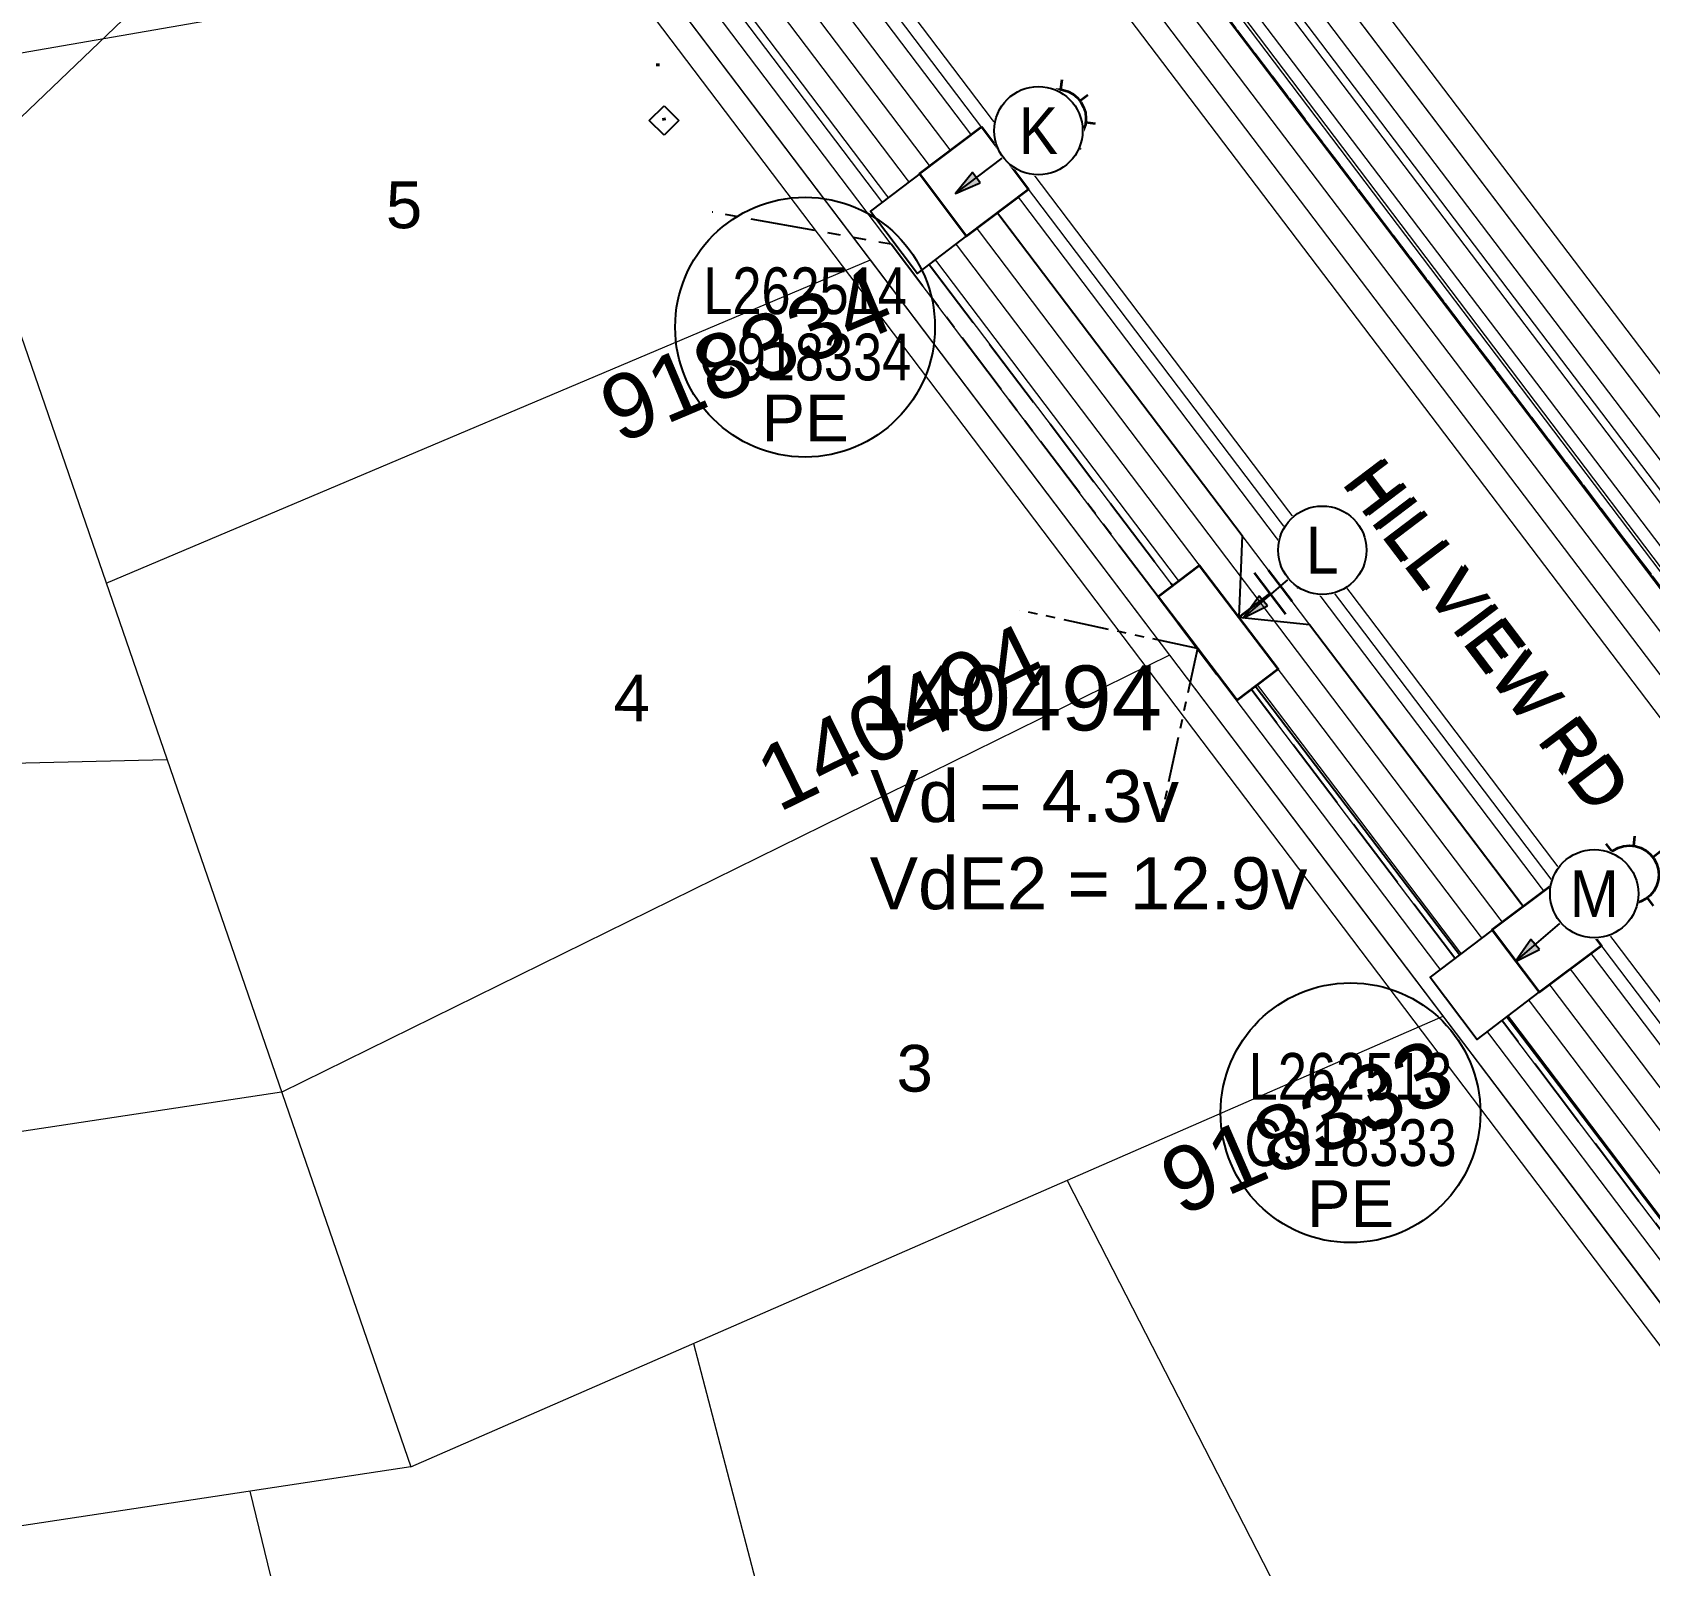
# Model space of a CAD drawing. Header units: metres. Extents: x 0 to 309348, y 0 to 6272736.
# Drawn here: x 308559.6 to 308621.8, y 6272081.4 to 6272140.5 of the extents above; entities that cross this region are included whole.
import ezdxf
from ezdxf.enums import TextEntityAlignment as Align

# ---------------------------------------------------------------- set-up
doc = ezdxf.new("R2010")
doc.units = ezdxf.units.M
for name, pattern in [('Cable Exist OH', [1, 1, 0]), ('Cable Remove', [2, 0, -2]), ('DASHED', [0.75, 0.5, -0.25]), ('DOT', [6.35, 0, -6.35]), ('IE Trench LV', [5.5, 4, -1.5]), ('PHANTOMX2', [5, 2.5, -0.5, 0.5, -0.5, 0.5, -0.5])]:
    doc.linetypes.add(name, pattern=pattern)
doc.layers.get('0').update_dxf_attribs({"color": 6})
for name, color, linetype, lineweight in [('_User Miscellaneous1', 30, 'Continuous', 13), ('_User Miscellaneous2', 31, 'Continuous', 13), ('_User_LV_Exist', 5, 'Continuous', 35), ('_User_SL_Exist', 4, 'Continuous', 35), ('Cadastre Developer_SP_NEW', 92, 'Continuous', 15), ('Cadastre Easements_SP_NEW', 52, 'DASHED', 15), ('Cadastre Land Parcels_SP_EXT', 118, 'Continuous', 15), ('Cadastre Roads_SP_NEW', 214, 'Continuous', 15), ('Mains_LV_EXT', 163, 'Continuous', 25), ('Mains_SL_EXT', 131, 'Continuous', 25)]:
    doc.layers.add(name, color=color, linetype=linetype, lineweight=lineweight)
doc.layers.add('_User Miscellaneous10', color=252, linetype='Continuous', lineweight=13, plot=False, transparency=0.85)
for name, color, linetype in [('Mains_LV_New_T84', 2, 'Cable x'), ('Mains_LV_New_T94', 2, 'Cable o'), ('Notes_SL_MISC', 4, 'Continuous'), ('Notes_SP_NEW', 51, 'Continuous'), ('Services_SP_EXT', 42, 'PHANTOMX2'), ('Services_SP_NEW_UG', 2, 'PHANTOMX2'), ('SupportsUG_SP_LV_NEW', 2, 'Continuous'), ('SupportsUG_SP_LV_SL_NEW', 2, 'Continuous'), ('Trench_SP_NEW', 2, 'Continuous')]:
    doc.layers.add(name, color=color, linetype=linetype)
doc.styles.add('iecARIAL', font='arial.ttf', dxfattribs={"height": 2})
doc.styles.add('RoadName', font='arial.ttf', dxfattribs={"height": 2.5})
doc.styles.add('SL_LABEL', font='arial.ttf', dxfattribs={"height": 2})
doc.styles.get("Standard").update_dxf_attribs({"font": 'arial.ttf'})
doc.linetypes.add('Cable o', pattern='A,5.25,-0.1,["o",Standard,S=2,R=0,X=0.2,Y=-0.7],-2', length=7.35)
doc.linetypes.add('Cable x', pattern='A,5,-0.25,["x",Standard,S=2,R=0,X=0,Y=-0.8],-1.5', length=6.75)

# ---------------------------------------------------------------- blocks, each defined once
blk = doc.blocks.new('CCP_EXT')
at = {"flags": 9}
for tag, p in [('OWNED_BY', (0, -1)), ('USAGE', (0, -1.2)), ('STATE', (0, -1.8)), ('LEGEND', (0, -1.4)), ('LIFE_SUPPORT', (0, -1.6)), ('NOTES', (0, -2))]:
    blk.add_attdef(tag, text='', height=0.2, dxfattribs=at).set_placement(p, align=Align.MIDDLE_LEFT)
blk.add_wipeout([(0, 0.566), (0.566, 0), (0, -0.566), (-0.566, 0)])
blk.add_lwpolyline([(-0.566, 0), (0, 0.566), (0.566, 0), (0, -0.566), (-0.566, 0)])
at = {"flags": 1}
blk.add_attdef('Z', (0, 0), '', height=0.2, dxfattribs=at)
at = {"flags": 9}
for tag, p in [('CCP_TYPE', (0, 0)), ('OPERATING_VOLTAGE', (0, -0.6)), ('CONSTRUCTED_VOLTAGE', (0, -0.2)), ('NO_PHASES', (0, -0.4)), ('ORIENTATION', (0, -0.8))]:
    blk.add_attdef(tag, text='', height=0.2, dxfattribs=at).set_placement(p, align=Align.MIDDLE_LEFT)
blk = doc.blocks.new('*U362')
at = {"layer": '_User_LV_Exist'}
for p, q in [((2.5, 1), (2.5, -1)), ((3, 0.75), (3, -0.75)), ((3.5, 0.5), (3.5, -0.5)), ((4, 0.25), (4, -0.25))]:
    blk.add_line(p, q, dxfattribs=at)
at = {"width": 0.9}
blk.add_attdef('ASSET_NUM', text='', height=2, dxfattribs=at).set_placement((4, 2), align=Align.MIDDLE_LEFT)
for tag, p, flags in [('SUBURB', (-2, 0), 1), ('STREETNAME', (-1.8, 0), 9), ('PARENT', (-1.6, 0), 9), ('NOTES', (-1.4, 0), 9), ('LOCATION', (-1.2, 0), 9), ('LEGEND', (-1, 0), 9), ('USAGE', (-0.8, 0), 9), ('SUPPORT_TYPE', (-0.6, 0), 9), ('STATE', (-0.4, 0), 9), ('OWNED_BY', (-0.2, 0), 9)]:
    blk.add_attdef(tag, p, '', height=0.2, rotation=270, dxfattribs=dict(flags=flags))
blk.add_wipeout([(1, 2.5), (1, -2.5), (-1, -2.5), (-1, 2.5)])
blk.add_lwpolyline([(-1, 2.5), (-1, -1.25), (-1, 1.25), (-1, -2.5), (1, -2.5), (1, 2.5)], close=True)
at = {"layer": '_User_LV_Exist'}
blk.add_line((1, 0), (2.5, 0), dxfattribs=at)
blk = doc.blocks.new('*U380')
at = {"width": 0.9, "flags": 8}
blk.add_attdef('ASSET_NUM', text='', height=2, dxfattribs=at).set_placement((4, 2), align=Align.MIDDLE_LEFT)
at = {"flags": 1}
blk.add_attdef('Z', (-2.351, -1.813), '', height=0.2, rotation=270, dxfattribs=at)
at = {"flags": 9}
for tag, p in [('NOTES', (-2, -1.813)), ('SUBURB', (-1.8, -1.813)), ('STREETNAME', (-1.6, -1.813)), ('LOCATION', (-1.4, -1.813)), ('LEGEND', (-1.2, -1.813)), ('USAGE', (-1, -1.813)), ('STATE', (-0.8, -1.813)), ('OWNED_BY', (-0.6, -1.813)), ('COLUMN_TYPE', (-0.4, -1.813)), ('STREET_CODE', (-0.2, -1.813)), ('STRUCTURE_PLANT_NUMBER', (0.031, -1.813))]:
    blk.add_attdef(tag, text='', height=0.2, rotation=270, dxfattribs=at).set_placement(p, align=Align.MIDDLE_LEFT)
at = {"ltscale": 10}
blk.add_wipeout([(-1.5, -1.5), (-1.5, 1.5), (1.5, 1.5), (1.5, -1.5)], dxfattribs=at)
blk.add_lwpolyline([(-1.5, 1.5), (-1.5, -1.5), (1.5, -1.5), (1.5, 1.5)], close=True)
blk = doc.blocks.new('*U279')
at = {"width": 0.9, "flags": 8}
blk.add_attdef('ASSET_NUM', text='', height=2, dxfattribs=at).set_placement((4, 2), align=Align.MIDDLE_LEFT)
at = {"flags": 1}
blk.add_attdef('Z', (-2.351, -1.813), '', height=0.2, rotation=270, dxfattribs=at)
at = {"flags": 9}
for tag, p in [('NOTES', (-2, -1.813)), ('SUBURB', (-1.8, -1.813)), ('STREETNAME', (-1.6, -1.813)), ('LOCATION', (-1.4, -1.813)), ('LEGEND', (-1.2, -1.813)), ('USAGE', (-1, -1.813)), ('STATE', (-0.8, -1.813)), ('OWNED_BY', (-0.6, -1.813)), ('COLUMN_TYPE', (-0.4, -1.813)), ('STREET_CODE', (-0.2, -1.813)), ('STRUCTURE_PLANT_NUMBER', (0.031, -1.813))]:
    blk.add_attdef(tag, text='', height=0.2, rotation=270, dxfattribs=at).set_placement(p, align=Align.MIDDLE_LEFT)
at = {"ltscale": 10}
blk.add_wipeout([(-1.5, -1.5), (-1.5, 1.5), (1.5, 1.5), (1.5, -1.5)], dxfattribs=at)
blk.add_lwpolyline([(-1.5, 1.5), (-1.5, -1.5), (1.5, -1.5), (1.5, 1.5)], close=True)
blk = doc.blocks.new('SL_LANTERN_NEW')
at = {"flags": 9}
for tag, p in [('LANTNUMBER', (-1.4, 2.6)), ('LOUTREACH', (-1.4, 2.2)), ('LOUTREACHVOCAB', (-1.4, 2)), ('LRATECODE', (-1.4, 1.8)), ('LREMOVE', (-1.4, 1.6)), ('LREPLACE', (-1.4, 1.4)), ('LTYPEVOCAB', (-1.4, 1)), ('LEGEND', (-1.4, 0.8)), ('LTYPE', (-1.4, 1.2)), ('SUBURB', (-1.4, 0.6)), ('STREETNAME', (-1.4, 0.4)), ('LOCATION', (-1.4, 0.2)), ('LNEW', (-6.4, 0)), ('LMASTVOCAB', (-6.2, 0)), ('LMAST', (-6, 0)), ('LLAMPVOCAB', (-5.8, 0)), ('LLAMP', (-5.6, 0)), ('LEXIST', (-5.4, 0)), ('LCHARGE3PERCENT', (-5.2, 0)), ('LCHARGE3', (-5, 0)), ('LCHARGE2PERCENT', (-4.8, 0)), ('LCHARGE2', (-4.6, 0)), ('LCHARGE1PERCENT', (-4.4, 0)), ('LCHARGE1', (-4.2, 0)), ('LCATEGORY', (-4, 0)), ('LBRACKETVOCAB', (-3.8, 0)), ('LBRACKET', (-3.6, 0)), ('LKINGHEIGHT', (-3.4, 0)), ('CREPLACE', (-3.2, 0)), ('CREMOVE', (-3, 0)), ('CNUMBER', (-2.8, 0)), ('CNEW', (-2.6, 0)), ('CEXIST', (-2.4, 0)), ('USAGE', (-2.2, 0)), ('STATE', (-2, 0)), ('OWNED_BY', (-1.8, 0)), ('ORIENTATION', (-1.6, 0)), ('OPERATING_VOLTAGE', (-1.4, 0)), ('NOTES', (-1.4, 0)), ('NO_PHASES', (-1.2, 0)), ('LANTERN_TYPE', (-1, 0)), ('LANTERN_PURPOSE', (-0.8, 0)), ('CONTROL_TYPE', (-0.6, 0)), ('CONSTRUCTED_VOLTAGE', (-0.4, 0)), ('MAINTAINED_BY', (-1.4, -0.663))]:
    blk.add_attdef(tag, text='', height=0.2, rotation=270, dxfattribs=at).set_placement(p, align=Align.MIDDLE_LEFT)
at = {"style": 'SL_LABEL', "flags": 8}
blk.add_attdef('ASSET_NUM', text='', height=1, dxfattribs=at).set_placement((7, 1), align=Align.MIDDLE_LEFT)
for tag, p, height, flags in [('OPERATED_BY', (-1.4, -0.407), 0.2, 9), ('Z', (0, 0), 0.001, 1)]:
    blk.add_attdef(tag, p, '', height=height, rotation=270, dxfattribs=dict(flags=flags))
at = {"style": 'SL_LABEL', "flags": 9}
blk.add_attdef('STREET_CODE', text='', height=0.001, rotation=270, dxfattribs=at).set_placement((0.001, 0), align=Align.MIDDLE_LEFT)
at = {"flags": 8}
blk.add_attdef('LNUMBER', text='', height=1, dxfattribs=at).set_placement((7, -1), align=Align.MIDDLE_LEFT)
blk.add_wipeout([(5.688, 0), (5.061, -1.061), (4, -1.688), (2.939, -1.061), (2.313, 0), (2.939, 1.061), (4, 1.687), (5.061, 1.061)])
for p, q in [((4, 1.5), (4, 1.125)), ((2.939, 1.061), (3.205, 0.795)), ((5.061, 1.061), (4.795, 0.795)), ((0, 0), (2.875, 0)), ((5.125, 0), (5.5, 0)), ((2.939, -1.061), (3.205, -0.795)), ((4, -1.125), (4, -1.5)), ((5.061, -1.061), (4.795, -0.795))]:
    blk.add_line(p, q)
blk.add_circle((4, 0), 1.125)
blk = doc.blocks.new('*U249')
at = {"ltscale": 0.1}
blk.add_circle((0, 0), 5, dxfattribs=at)
at = {"insert": (0, -2.6), "char_height": 1.8, "attachment_point": 2}
blk.add_mtext('PE', dxfattribs=at)
at = {"width": 0.8}
blk.add_attdef('SNUMBER', text='', height=1.8, dxfattribs=at).set_placement((0, 0.5), align=Align.CENTER)
at = {"flags": 1}
blk.add_attdef('Z', (0, 0), '', height=0.2, dxfattribs=at)
at = {"width": 0.8}
blk.add_attdef('CNUMBER', text='', height=1.8, dxfattribs=at).set_placement((0, -0.25), align=Align.TOP_CENTER)
blk = doc.blocks.new('*U515')
h = blk.add_hatch(color=256)
h.dxf.hatch_style = 1
h.paths.add_polyline_path([(-2.241, -2.01), (-2.543, -1.612), (-3.189, -2.415)])
at = {"flags": 128}
blk.add_lwpolyline([(-2.241, -2.01), (-2.543, -1.612), (-3.189, -2.415), (-2.241, -2.01)], dxfattribs=at)
blk.add_wipeout([(0, 1.75), (-0.021, 1.75), (-0.043, 1.749), (-0.064, 1.749), (-0.086, 1.748), (-0.107, 1.747), (-0.129, 1.745), (-0.15, 1.744), (-0.172, 1.742), (-0.193, 1.739), (-0.214, 1.737), (-0.236, 1.734), (-0.257, 1.731), (-0.278, 1.728), (-0.299, 1.724), (-0.32, 1.72), (-0.341, 1.716), (-0.362, 1.712), (-0.383, 1.707), (-0.404, 1.703), (-0.425, 1.698), (-0.446, 1.692), (-0.467, 1.687), (-0.487, 1.681), (-0.508, 1.675), (-0.529, 1.668), (-0.549, 1.662), (-0.569, 1.655), (-0.59, 1.648), (-0.61, 1.64), (-0.63, 1.633), (-0.65, 1.625), (-0.67, 1.617), (-0.689, 1.608), (-0.709, 1.6), (-0.729, 1.591), (-0.748, 1.582), (-0.768, 1.573), (-0.787, 1.563), (-0.806, 1.553), (-0.825, 1.543), (-0.844, 1.533), (-0.863, 1.523), (-0.881, 1.512), (-0.9, 1.501), (-0.918, 1.49), (-0.936, 1.478), (-0.954, 1.467), (-0.972, 1.455), (-0.99, 1.443), (-1.008, 1.431), (-1.025, 1.418), (-1.042, 1.406), (-1.06, 1.393), (-1.077, 1.38), (-1.094, 1.366), (-1.11, 1.353), (-1.127, 1.339), (-1.143, 1.325), (-1.159, 1.311), (-1.175, 1.297), (-1.191, 1.282), (-1.207, 1.267), (-1.222, 1.253), (-1.237, 1.237), (-1.253, 1.222), (-1.267, 1.207), (-1.282, 1.191), (-1.297, 1.175), (-1.311, 1.159), (-1.325, 1.143), (-1.339, 1.127), (-1.353, 1.11), (-1.366, 1.094), (-1.38, 1.077), (-1.393, 1.06), (-1.406, 1.042), (-1.418, 1.025), (-1.431, 1.008), (-1.443, 0.99), (-1.455, 0.972), (-1.467, 0.954), (-1.478, 0.936), (-1.49, 0.918), (-1.501, 0.9), (-1.512, 0.881), (-1.523, 0.863), (-1.533, 0.844), (-1.543, 0.825), (-1.553, 0.806), (-1.563, 0.787), (-1.573, 0.768), (-1.582, 0.748), (-1.591, 0.729), (-1.6, 0.709), (-1.608, 0.689), (-1.617, 0.67), (-1.625, 0.65), (-1.633, 0.63), (-1.64, 0.61), (-1.648, 0.59), (-1.655, 0.569), (-1.662, 0.549), (-1.668, 0.529), (-1.675, 0.508), (-1.681, 0.487), (-1.687, 0.467), (-1.692, 0.446), (-1.698, 0.425), (-1.703, 0.404), (-1.707, 0.383), (-1.712, 0.362), (-1.716, 0.341), (-1.72, 0.32), (-1.724, 0.299), (-1.728, 0.278), (-1.731, 0.257), (-1.734, 0.236), (-1.737, 0.214), (-1.739, 0.193), (-1.742, 0.172), (-1.744, 0.15), (-1.745, 0.129), (-1.747, 0.107), (-1.748, 0.086), (-1.749, 0.064), (-1.749, 0.043), (-1.75, 0.021), (-1.75, 0), (-1.75, -0.021), (-1.749, -0.043), (-1.749, -0.064), (-1.748, -0.086), (-1.747, -0.107), (-1.745, -0.129), (-1.744, -0.15), (-1.742, -0.172), (-1.739, -0.193), (-1.737, -0.214), (-1.734, -0.236), (-1.731, -0.257), (-1.728, -0.278), (-1.724, -0.299), (-1.72, -0.32), (-1.716, -0.341), (-1.712, -0.362), (-1.707, -0.383), (-1.703, -0.404), (-1.698, -0.425), (-1.692, -0.446), (-1.687, -0.467), (-1.681, -0.487), (-1.675, -0.508), (-1.668, -0.529), (-1.662, -0.549), (-1.655, -0.569), (-1.648, -0.59), (-1.64, -0.61), (-1.633, -0.63), (-1.625, -0.65), (-1.617, -0.67), (-1.608, -0.689), (-1.6, -0.709), (-1.591, -0.729), (-1.582, -0.748), (-1.573, -0.768), (-1.563, -0.787), (-1.553, -0.806), (-1.543, -0.825), (-1.533, -0.844), (-1.523, -0.863), (-1.512, -0.881), (-1.501, -0.9), (-1.49, -0.918), (-1.478, -0.936), (-1.467, -0.954), (-1.455, -0.972), (-1.443, -0.99), (-1.431, -1.008), (-1.418, -1.025), (-1.406, -1.042), (-1.393, -1.06), (-1.38, -1.077), (-1.366, -1.094), (-1.353, -1.11), (-1.339, -1.127), (-1.325, -1.143), (-1.311, -1.159), (-1.297, -1.175), (-1.282, -1.191), (-1.267, -1.207), (-1.253, -1.222), (-1.237, -1.237), (-1.222, -1.253), (-1.207, -1.267), (-1.191, -1.282), (-1.175, -1.297), (-1.159, -1.311), (-1.143, -1.325), (-1.127, -1.339), (-1.11, -1.353), (-1.094, -1.366), (-1.077, -1.38), (-1.06, -1.393), (-1.042, -1.406), (-1.025, -1.418), (-1.008, -1.431), (-0.99, -1.443), (-0.972, -1.455), (-0.954, -1.467), (-0.936, -1.478), (-0.918, -1.49), (-0.9, -1.501), (-0.881, -1.512), (-0.863, -1.523), (-0.844, -1.533), (-0.825, -1.543), (-0.806, -1.553), (-0.787, -1.563), (-0.768, -1.573), (-0.748, -1.582), (-0.729, -1.591), (-0.709, -1.6), (-0.689, -1.608), (-0.67, -1.617), (-0.65, -1.625), (-0.63, -1.633), (-0.61, -1.64), (-0.59, -1.648), (-0.569, -1.655), (-0.549, -1.662), (-0.529, -1.668), (-0.508, -1.675), (-0.487, -1.681), (-0.467, -1.687), (-0.446, -1.692), (-0.425, -1.698), (-0.404, -1.703), (-0.383, -1.707), (-0.362, -1.712), (-0.341, -1.716), (-0.32, -1.72), (-0.299, -1.724), (-0.278, -1.728), (-0.257, -1.731), (-0.236, -1.734), (-0.214, -1.737), (-0.193, -1.739), (-0.172, -1.742), (-0.15, -1.744), (-0.129, -1.745), (-0.107, -1.747), (-0.086, -1.748), (-0.064, -1.749), (-0.043, -1.749), (-0.021, -1.75), (0, -1.75), (0.021, -1.75), (0.043, -1.749), (0.064, -1.749), (0.086, -1.748), (0.107, -1.747), (0.129, -1.745), (0.15, -1.744), (0.172, -1.742), (0.193, -1.739), (0.214, -1.737), (0.236, -1.734), (0.257, -1.731), (0.278, -1.728), (0.299, -1.724), (0.32, -1.72), (0.341, -1.716), (0.362, -1.712), (0.383, -1.707), (0.404, -1.703), (0.425, -1.698), (0.446, -1.692), (0.467, -1.687), (0.487, -1.681), (0.508, -1.675), (0.529, -1.668), (0.549, -1.662), (0.569, -1.655), (0.59, -1.648), (0.61, -1.64), (0.63, -1.633), (0.65, -1.625), (0.67, -1.617), (0.689, -1.608), (0.709, -1.6), (0.729, -1.591), (0.748, -1.582), (0.768, -1.573), (0.787, -1.563), (0.806, -1.553), (0.825, -1.543), (0.844, -1.533), (0.863, -1.523), (0.881, -1.512), (0.9, -1.501), (0.918, -1.49), (0.936, -1.478), (0.954, -1.467), (0.972, -1.455), (0.99, -1.443), (1.008, -1.431), (1.025, -1.418), (1.042, -1.406), (1.06, -1.393), (1.077, -1.38), (1.094, -1.366), (1.11, -1.353), (1.127, -1.339), (1.143, -1.325), (1.159, -1.311), (1.175, -1.297), (1.191, -1.282), (1.207, -1.267), (1.222, -1.253), (1.237, -1.237), (1.253, -1.222), (1.267, -1.207), (1.282, -1.191), (1.297, -1.175), (1.311, -1.159), (1.325, -1.143), (1.339, -1.127), (1.353, -1.11), (1.366, -1.094), (1.38, -1.077), (1.393, -1.06), (1.406, -1.042), (1.418, -1.025), (1.431, -1.008), (1.443, -0.99), (1.455, -0.972), (1.467, -0.954), (1.478, -0.936), (1.49, -0.918), (1.501, -0.9), (1.512, -0.881), (1.523, -0.863), (1.533, -0.844), (1.543, -0.825), (1.553, -0.806), (1.563, -0.787), (1.573, -0.768), (1.582, -0.748), (1.591, -0.729), (1.6, -0.709), (1.608, -0.689), (1.617, -0.67), (1.625, -0.65), (1.633, -0.63), (1.64, -0.61), (1.648, -0.59), (1.655, -0.569), (1.662, -0.549), (1.668, -0.529), (1.675, -0.508), (1.681, -0.487), (1.687, -0.467), (1.692, -0.446), (1.698, -0.425), (1.703, -0.404), (1.707, -0.383), (1.712, -0.362), (1.716, -0.341), (1.72, -0.32), (1.724, -0.299), (1.728, -0.278), (1.731, -0.257), (1.734, -0.236), (1.737, -0.214), (1.739, -0.193), (1.742, -0.172), (1.744, -0.15), (1.745, -0.129), (1.747, -0.107), (1.748, -0.086), (1.749, -0.064), (1.749, -0.043), (1.75, -0.021), (1.75, 0), (1.75, 0.021), (1.749, 0.043), (1.749, 0.064), (1.748, 0.086), (1.747, 0.107), (1.745, 0.129), (1.744, 0.15), (1.742, 0.172), (1.739, 0.193), (1.737, 0.214), (1.734, 0.236), (1.731, 0.257), (1.728, 0.278), (1.724, 0.299), (1.72, 0.32), (1.716, 0.341), (1.712, 0.362), (1.707, 0.383), (1.703, 0.404), (1.698, 0.425), (1.692, 0.446), (1.687, 0.467), (1.681, 0.487), (1.675, 0.508), (1.668, 0.529), (1.662, 0.549), (1.655, 0.569), (1.648, 0.59), (1.64, 0.61), (1.633, 0.63), (1.625, 0.65), (1.617, 0.67), (1.608, 0.689), (1.6, 0.709), (1.591, 0.729), (1.582, 0.748), (1.573, 0.768), (1.563, 0.787), (1.553, 0.806), (1.543, 0.825), (1.533, 0.844), (1.523, 0.863), (1.512, 0.881), (1.501, 0.9), (1.49, 0.918), (1.478, 0.936), (1.467, 0.954), (1.455, 0.972), (1.443, 0.99), (1.431, 1.008), (1.418, 1.025), (1.406, 1.042), (1.393, 1.06), (1.38, 1.077), (1.366, 1.094), (1.353, 1.11), (1.339, 1.127), (1.325, 1.143), (1.311, 1.159), (1.297, 1.175), (1.282, 1.191), (1.267, 1.207), (1.253, 1.222), (1.237, 1.237), (1.222, 1.253), (1.207, 1.267), (1.191, 1.282), (1.175, 1.297), (1.159, 1.311), (1.143, 1.325), (1.127, 1.339), (1.11, 1.353), (1.094, 1.366), (1.077, 1.38), (1.06, 1.393), (1.042, 1.406), (1.025, 1.418), (1.008, 1.431), (0.99, 1.443), (0.972, 1.455), (0.954, 1.467), (0.936, 1.478), (0.918, 1.49), (0.9, 1.501), (0.881, 1.512), (0.863, 1.523), (0.844, 1.533), (0.825, 1.543), (0.806, 1.553), (0.787, 1.563), (0.768, 1.573), (0.748, 1.582), (0.729, 1.591), (0.709, 1.6), (0.689, 1.608), (0.67, 1.617), (0.65, 1.625), (0.63, 1.633), (0.61, 1.64), (0.59, 1.648), (0.569, 1.655), (0.549, 1.662), (0.529, 1.668), (0.508, 1.675), (0.487, 1.681), (0.467, 1.687), (0.446, 1.692), (0.425, 1.698), (0.404, 1.703), (0.383, 1.707), (0.362, 1.712), (0.341, 1.716), (0.32, 1.72), (0.299, 1.724), (0.278, 1.728), (0.257, 1.731), (0.236, 1.734), (0.214, 1.737), (0.193, 1.739), (0.172, 1.742), (0.15, 1.744), (0.129, 1.745), (0.107, 1.747), (0.086, 1.748), (0.064, 1.749), (0.043, 1.749), (0.021, 1.75)])
blk.add_line((-3.189, -2.415), (-1.395, -1.057))
blk.add_circle((0, 0), 1.7)
at = {"width": 0.9}
blk.add_attdef('CODE', text='', height=1.8, dxfattribs=at).set_placement((0, 0), align=Align.MIDDLE_CENTER)
at = {"flags": 1}
blk.add_attdef('Z', (0, 0), '', height=0.2, dxfattribs=at)
blk = doc.blocks.new('*U516')
h = blk.add_hatch(color=256)
h.dxf.hatch_style = 1
h.paths.add_polyline_path([(-2.111, -2.147), (-2.437, -1.768), (-3.032, -2.609)])
at = {"flags": 128}
blk.add_lwpolyline([(-2.111, -2.147), (-2.437, -1.768), (-3.032, -2.609), (-2.111, -2.147)], dxfattribs=at)
blk.add_wipeout([(0, 1.75), (-0.021, 1.75), (-0.043, 1.749), (-0.064, 1.749), (-0.086, 1.748), (-0.107, 1.747), (-0.129, 1.745), (-0.15, 1.744), (-0.172, 1.742), (-0.193, 1.739), (-0.214, 1.737), (-0.236, 1.734), (-0.257, 1.731), (-0.278, 1.728), (-0.299, 1.724), (-0.32, 1.72), (-0.341, 1.716), (-0.362, 1.712), (-0.383, 1.707), (-0.404, 1.703), (-0.425, 1.698), (-0.446, 1.692), (-0.467, 1.687), (-0.487, 1.681), (-0.508, 1.675), (-0.529, 1.668), (-0.549, 1.662), (-0.569, 1.655), (-0.59, 1.648), (-0.61, 1.64), (-0.63, 1.633), (-0.65, 1.625), (-0.67, 1.617), (-0.689, 1.608), (-0.709, 1.6), (-0.729, 1.591), (-0.748, 1.582), (-0.768, 1.573), (-0.787, 1.563), (-0.806, 1.553), (-0.825, 1.543), (-0.844, 1.533), (-0.863, 1.523), (-0.881, 1.512), (-0.9, 1.501), (-0.918, 1.49), (-0.936, 1.478), (-0.954, 1.467), (-0.972, 1.455), (-0.99, 1.443), (-1.008, 1.431), (-1.025, 1.418), (-1.042, 1.406), (-1.06, 1.393), (-1.077, 1.38), (-1.094, 1.366), (-1.11, 1.353), (-1.127, 1.339), (-1.143, 1.325), (-1.159, 1.311), (-1.175, 1.297), (-1.191, 1.282), (-1.207, 1.267), (-1.222, 1.253), (-1.237, 1.237), (-1.253, 1.222), (-1.267, 1.207), (-1.282, 1.191), (-1.297, 1.175), (-1.311, 1.159), (-1.325, 1.143), (-1.339, 1.127), (-1.353, 1.11), (-1.366, 1.094), (-1.38, 1.077), (-1.393, 1.06), (-1.406, 1.042), (-1.418, 1.025), (-1.431, 1.008), (-1.443, 0.99), (-1.455, 0.972), (-1.467, 0.954), (-1.478, 0.936), (-1.49, 0.918), (-1.501, 0.9), (-1.512, 0.881), (-1.523, 0.863), (-1.533, 0.844), (-1.543, 0.825), (-1.553, 0.806), (-1.563, 0.787), (-1.573, 0.768), (-1.582, 0.748), (-1.591, 0.729), (-1.6, 0.709), (-1.608, 0.689), (-1.617, 0.67), (-1.625, 0.65), (-1.633, 0.63), (-1.64, 0.61), (-1.648, 0.59), (-1.655, 0.569), (-1.662, 0.549), (-1.668, 0.529), (-1.675, 0.508), (-1.681, 0.487), (-1.687, 0.467), (-1.692, 0.446), (-1.698, 0.425), (-1.703, 0.404), (-1.707, 0.383), (-1.712, 0.362), (-1.716, 0.341), (-1.72, 0.32), (-1.724, 0.299), (-1.728, 0.278), (-1.731, 0.257), (-1.734, 0.236), (-1.737, 0.214), (-1.739, 0.193), (-1.742, 0.172), (-1.744, 0.15), (-1.745, 0.129), (-1.747, 0.107), (-1.748, 0.086), (-1.749, 0.064), (-1.749, 0.043), (-1.75, 0.021), (-1.75, 0), (-1.75, -0.021), (-1.749, -0.043), (-1.749, -0.064), (-1.748, -0.086), (-1.747, -0.107), (-1.745, -0.129), (-1.744, -0.15), (-1.742, -0.172), (-1.739, -0.193), (-1.737, -0.214), (-1.734, -0.236), (-1.731, -0.257), (-1.728, -0.278), (-1.724, -0.299), (-1.72, -0.32), (-1.716, -0.341), (-1.712, -0.362), (-1.707, -0.383), (-1.703, -0.404), (-1.698, -0.425), (-1.692, -0.446), (-1.687, -0.467), (-1.681, -0.487), (-1.675, -0.508), (-1.668, -0.529), (-1.662, -0.549), (-1.655, -0.569), (-1.648, -0.59), (-1.64, -0.61), (-1.633, -0.63), (-1.625, -0.65), (-1.617, -0.67), (-1.608, -0.689), (-1.6, -0.709), (-1.591, -0.729), (-1.582, -0.748), (-1.573, -0.768), (-1.563, -0.787), (-1.553, -0.806), (-1.543, -0.825), (-1.533, -0.844), (-1.523, -0.863), (-1.512, -0.881), (-1.501, -0.9), (-1.49, -0.918), (-1.478, -0.936), (-1.467, -0.954), (-1.455, -0.972), (-1.443, -0.99), (-1.431, -1.008), (-1.418, -1.025), (-1.406, -1.042), (-1.393, -1.06), (-1.38, -1.077), (-1.366, -1.094), (-1.353, -1.11), (-1.339, -1.127), (-1.325, -1.143), (-1.311, -1.159), (-1.297, -1.175), (-1.282, -1.191), (-1.267, -1.207), (-1.253, -1.222), (-1.237, -1.237), (-1.222, -1.253), (-1.207, -1.267), (-1.191, -1.282), (-1.175, -1.297), (-1.159, -1.311), (-1.143, -1.325), (-1.127, -1.339), (-1.11, -1.353), (-1.094, -1.366), (-1.077, -1.38), (-1.06, -1.393), (-1.042, -1.406), (-1.025, -1.418), (-1.008, -1.431), (-0.99, -1.443), (-0.972, -1.455), (-0.954, -1.467), (-0.936, -1.478), (-0.918, -1.49), (-0.9, -1.501), (-0.881, -1.512), (-0.863, -1.523), (-0.844, -1.533), (-0.825, -1.543), (-0.806, -1.553), (-0.787, -1.563), (-0.768, -1.573), (-0.748, -1.582), (-0.729, -1.591), (-0.709, -1.6), (-0.689, -1.608), (-0.67, -1.617), (-0.65, -1.625), (-0.63, -1.633), (-0.61, -1.64), (-0.59, -1.648), (-0.569, -1.655), (-0.549, -1.662), (-0.529, -1.668), (-0.508, -1.675), (-0.487, -1.681), (-0.467, -1.687), (-0.446, -1.692), (-0.425, -1.698), (-0.404, -1.703), (-0.383, -1.707), (-0.362, -1.712), (-0.341, -1.716), (-0.32, -1.72), (-0.299, -1.724), (-0.278, -1.728), (-0.257, -1.731), (-0.236, -1.734), (-0.214, -1.737), (-0.193, -1.739), (-0.172, -1.742), (-0.15, -1.744), (-0.129, -1.745), (-0.107, -1.747), (-0.086, -1.748), (-0.064, -1.749), (-0.043, -1.749), (-0.021, -1.75), (0, -1.75), (0.021, -1.75), (0.043, -1.749), (0.064, -1.749), (0.086, -1.748), (0.107, -1.747), (0.129, -1.745), (0.15, -1.744), (0.172, -1.742), (0.193, -1.739), (0.214, -1.737), (0.236, -1.734), (0.257, -1.731), (0.278, -1.728), (0.299, -1.724), (0.32, -1.72), (0.341, -1.716), (0.362, -1.712), (0.383, -1.707), (0.404, -1.703), (0.425, -1.698), (0.446, -1.692), (0.467, -1.687), (0.487, -1.681), (0.508, -1.675), (0.529, -1.668), (0.549, -1.662), (0.569, -1.655), (0.59, -1.648), (0.61, -1.64), (0.63, -1.633), (0.65, -1.625), (0.67, -1.617), (0.689, -1.608), (0.709, -1.6), (0.729, -1.591), (0.748, -1.582), (0.768, -1.573), (0.787, -1.563), (0.806, -1.553), (0.825, -1.543), (0.844, -1.533), (0.863, -1.523), (0.881, -1.512), (0.9, -1.501), (0.918, -1.49), (0.936, -1.478), (0.954, -1.467), (0.972, -1.455), (0.99, -1.443), (1.008, -1.431), (1.025, -1.418), (1.042, -1.406), (1.06, -1.393), (1.077, -1.38), (1.094, -1.366), (1.11, -1.353), (1.127, -1.339), (1.143, -1.325), (1.159, -1.311), (1.175, -1.297), (1.191, -1.282), (1.207, -1.267), (1.222, -1.253), (1.237, -1.237), (1.253, -1.222), (1.267, -1.207), (1.282, -1.191), (1.297, -1.175), (1.311, -1.159), (1.325, -1.143), (1.339, -1.127), (1.353, -1.11), (1.366, -1.094), (1.38, -1.077), (1.393, -1.06), (1.406, -1.042), (1.418, -1.025), (1.431, -1.008), (1.443, -0.99), (1.455, -0.972), (1.467, -0.954), (1.478, -0.936), (1.49, -0.918), (1.501, -0.9), (1.512, -0.881), (1.523, -0.863), (1.533, -0.844), (1.543, -0.825), (1.553, -0.806), (1.563, -0.787), (1.573, -0.768), (1.582, -0.748), (1.591, -0.729), (1.6, -0.709), (1.608, -0.689), (1.617, -0.67), (1.625, -0.65), (1.633, -0.63), (1.64, -0.61), (1.648, -0.59), (1.655, -0.569), (1.662, -0.549), (1.668, -0.529), (1.675, -0.508), (1.681, -0.487), (1.687, -0.467), (1.692, -0.446), (1.698, -0.425), (1.703, -0.404), (1.707, -0.383), (1.712, -0.362), (1.716, -0.341), (1.72, -0.32), (1.724, -0.299), (1.728, -0.278), (1.731, -0.257), (1.734, -0.236), (1.737, -0.214), (1.739, -0.193), (1.742, -0.172), (1.744, -0.15), (1.745, -0.129), (1.747, -0.107), (1.748, -0.086), (1.749, -0.064), (1.749, -0.043), (1.75, -0.021), (1.75, 0), (1.75, 0.021), (1.749, 0.043), (1.749, 0.064), (1.748, 0.086), (1.747, 0.107), (1.745, 0.129), (1.744, 0.15), (1.742, 0.172), (1.739, 0.193), (1.737, 0.214), (1.734, 0.236), (1.731, 0.257), (1.728, 0.278), (1.724, 0.299), (1.72, 0.32), (1.716, 0.341), (1.712, 0.362), (1.707, 0.383), (1.703, 0.404), (1.698, 0.425), (1.692, 0.446), (1.687, 0.467), (1.681, 0.487), (1.675, 0.508), (1.668, 0.529), (1.662, 0.549), (1.655, 0.569), (1.648, 0.59), (1.64, 0.61), (1.633, 0.63), (1.625, 0.65), (1.617, 0.67), (1.608, 0.689), (1.6, 0.709), (1.591, 0.729), (1.582, 0.748), (1.573, 0.768), (1.563, 0.787), (1.553, 0.806), (1.543, 0.825), (1.533, 0.844), (1.523, 0.863), (1.512, 0.881), (1.501, 0.9), (1.49, 0.918), (1.478, 0.936), (1.467, 0.954), (1.455, 0.972), (1.443, 0.99), (1.431, 1.008), (1.418, 1.025), (1.406, 1.042), (1.393, 1.06), (1.38, 1.077), (1.366, 1.094), (1.353, 1.11), (1.339, 1.127), (1.325, 1.143), (1.311, 1.159), (1.297, 1.175), (1.282, 1.191), (1.267, 1.207), (1.253, 1.222), (1.237, 1.237), (1.222, 1.253), (1.207, 1.267), (1.191, 1.282), (1.175, 1.297), (1.159, 1.311), (1.143, 1.325), (1.127, 1.339), (1.11, 1.353), (1.094, 1.366), (1.077, 1.38), (1.06, 1.393), (1.042, 1.406), (1.025, 1.418), (1.008, 1.431), (0.99, 1.443), (0.972, 1.455), (0.954, 1.467), (0.936, 1.478), (0.918, 1.49), (0.9, 1.501), (0.881, 1.512), (0.863, 1.523), (0.844, 1.533), (0.825, 1.543), (0.806, 1.553), (0.787, 1.563), (0.768, 1.573), (0.748, 1.582), (0.729, 1.591), (0.709, 1.6), (0.689, 1.608), (0.67, 1.617), (0.65, 1.625), (0.63, 1.633), (0.61, 1.64), (0.59, 1.648), (0.569, 1.655), (0.549, 1.662), (0.529, 1.668), (0.508, 1.675), (0.487, 1.681), (0.467, 1.687), (0.446, 1.692), (0.425, 1.698), (0.404, 1.703), (0.383, 1.707), (0.362, 1.712), (0.341, 1.716), (0.32, 1.72), (0.299, 1.724), (0.278, 1.728), (0.257, 1.731), (0.236, 1.734), (0.214, 1.737), (0.193, 1.739), (0.172, 1.742), (0.15, 1.744), (0.129, 1.745), (0.107, 1.747), (0.086, 1.748), (0.064, 1.749), (0.043, 1.749), (0.021, 1.75)])
blk.add_line((-3.032, -2.609), (-1.326, -1.142))
blk.add_circle((0, 0), 1.7)
at = {"width": 0.9}
blk.add_attdef('CODE', text='', height=1.8, dxfattribs=at).set_placement((0, 0), align=Align.MIDDLE_CENTER)
at = {"flags": 1}
blk.add_attdef('Z', (0, 0), '', height=0.2, dxfattribs=at)

msp = doc.modelspace()

# ---------------------------------------------------------------- linework, layer by layer
at = {"layer": 'Cadastre Developer_SP_NEW'}
for p, q in [((308556.95542, 6272135.11051), (308575.67492, 6272153.04503)), ((308556.95542, 6272135.11051), (308574.14088, 6272085.24448)), ((308562.4161, 6272119.26556), (308591.83653, 6272131.70456)), ((308569.16938, 6272099.66998), (308603.35159, 6272116.4996)), ((308526.37592, 6272111.58669), (308564.75699, 6272112.47315)), ((308574.14102, 6272085.2445), (308613.88133, 6272102.59569)), ((308569.16938, 6272099.66998), (308529.65439, 6272093.68092)), ((308599.39923, 6272096.27259), (308615.11115, 6272065.68479)), ((308585.02322, 6272089.99582), (308592.9654, 6272059.58571)), ((308574.14102, 6272085.2445), (308532.35856, 6272078.91178)), ((308567.95206, 6272084.30647), (308576.3077, 6272049.63857))]:
    msp.add_line(p, q, dxfattribs=at)
at = {"layer": 'Cadastre Land Parcels_SP_EXT', "linetype": 'Continuous'}
for points in [[(308855.14596, 6272294.29299), (308812.19997, 6272351.30198), (308691.434, 6272259.59496), (308583.03601, 6272177.28001), (308626.18799, 6272120.446), (308693.14403, 6272171.28496), (308855.14596, 6272294.29299)], [(308583.20198, 6272143.85901), (308492.01896, 6272264.00303), (308477.72798, 6272282.80198), (308470.939, 6272277.31996), (308464.01699, 6272272.893), (308453.323, 6272266.79496), (308441.93304, 6272260.48403), (308428.85902, 6272253.14297), (308418.19798, 6272245.24401), (308409.93702, 6272237.38903), (308403.50499, 6272227.968), (308398.68097, 6272218.17598), (308395.10898, 6272205.60404), (308392.562, 6272191.65102), (308391.54997, 6272175.82499), (308393.09102, 6272162.647), (308394.38103, 6272152.265), (308393.77498, 6272141.54796), (308392.73999, 6272132.52602), (308392.21396, 6272122.91101), (308393.22997, 6272111.12497), (308393.257, 6272110.92498), (308583.20198, 6272143.85901)]]:
    msp.add_lwpolyline(points, close=True, dxfattribs=at)

# ---------------------------------------------------------------- texts
at = {"layer": '_User_LV_Exist', "color": 6, "ltscale": 0.7, "insert": (308591.80297, 6272108.71202), "char_height": 2, "width": 20.6169779, "attachment_point": 1, "style": 'iecARIAL'}
msp.add_mtext('VdE2 = 12.9v', dxfattribs=at)
at = {"layer": 'Cadastre Developer_SP_NEW'}
for s, p in [('5', (308573.18212, 6272132.92684)), ('4', (308581.94912, 6272113.94167)), ('3', (308592.83691, 6272099.69033))]:
    msp.add_text(s, height=1.8, rotation=359.93, dxfattribs=at).set_placement(p)

# ---------------------------------------------------------------- next in the draw order: block references
at = {"layer": 'Services_SP_EXT'}
msp.add_blockref('CCP_EXT', (308583.88754, 6272137.07529), dxfattribs=at)

# ---------------------------------------------------------------- next in the draw order: linework, layer by layer
at = {"layer": '_User Miscellaneous1', "linetype": 'Cable Remove', "lineweight": 50}
msp.add_lwpolyline([(308583.88759, 6272137.07533), (308579.67791, 6272175.10198)], dxfattribs=at)
at = {"layer": '_User Miscellaneous10', "flags": 128}
for points in [[(308791.19576, 6271869.56422), (308719.55349, 6271832.53971), (308692.49226, 6271868.27251), (308679.182, 6271885.84832), (308650.70601, 6271923.44949), (308621.68708, 6271961.73229), (308616.42459, 6271968.7161), (308596.85552, 6271994.11534), (308581.97936, 6272014.20237), (308579.14474, 6272018.47202, -0.48629735), (308600.22444, 6272063.33451), (308633.26439, 6272070.82655), (308634.37688, 6272073.87592), (308613.08414, 6272101.99196), (308591.03934, 6272131.10083), (308574.87773, 6272152.4413), (308568.09276, 6272161.40046), (308561.51782, 6272170.08229), (308561.04331, 6272170.70884), (308559.84373, 6272172.29282), (308580.15288, 6272182.72854), (308626.98425, 6272121.05059), (308670.12495, 6272064.20646)], [(308790.73664, 6271870.4526), (308719.84236, 6271833.81465), (308693.28945, 6271868.87624), (308679.97919, 6271886.45205), (308651.5032, 6271924.05322), (308622.48487, 6271962.33524), (308617.22001, 6271969.32218), (308597.65347, 6271994.71813), (308582.79827, 6272014.77688), (308580.01137, 6272018.97464, -0.48567667), (308600.44721, 6272062.35963), (308600.44721, 6272062.35963), (308634.01704, 6272069.97184), (308635.5031, 6272074.04518), (308613.88133, 6272102.59569), (308591.83653, 6272131.70456), (308575.67492, 6272153.04503), (308568.88995, 6272162.00419), (308562.31501, 6272170.68602), (308561.8405, 6272171.31257), (308561.35967, 6272171.94748), (308579.86376, 6272181.45568), (308626.18781, 6272120.44587), (308669.32838, 6272063.60192)], [(308790.27753, 6271871.34098), (308720.13123, 6271835.08958), (308694.08664, 6271869.47997), (308680.77639, 6271887.05577), (308652.30039, 6271924.65694), (308623.28266, 6271962.93818), (308618.01543, 6271969.92826), (308598.45143, 6271995.32092), (308583.61717, 6272015.35138), (308580.87856, 6272019.47641, -0.48502499), (308600.67, 6272061.38476), (308634.76968, 6272069.11712), (308636.62932, 6272074.21444), (308614.67852, 6272103.19941), (308592.63372, 6272132.30829), (308576.47211, 6272153.64876), (308569.68714, 6272162.60792), (308563.1122, 6272171.28975), (308562.87561, 6272171.60214), (308579.57463, 6272180.18282), (308625.39138, 6272119.84114), (308668.53181, 6272062.99738)], [(308789.81842, 6271872.22935), (308720.4201, 6271836.36451), (308694.88383, 6271870.0837), (308681.57358, 6271887.65949), (308653.09759, 6271925.26067), (308624.08044, 6271963.54112), (308618.81086, 6271970.53434), (308599.24939, 6271995.92371), (308584.43607, 6272015.92588), (308581.74633, 6272019.97731, -0.48433964), (308600.89282, 6272060.4099), (308635.52233, 6272068.2624), (308637.75554, 6272074.3837), (308615.47572, 6272103.80314), (308593.43091, 6272132.91202), (308577.2693, 6272154.25249), (308570.48433, 6272163.21165), (308564.39155, 6272171.25681), (308579.2855, 6272178.90996), (308624.59494, 6272119.23642), (308667.73524, 6272062.39283)], [(308789.35931, 6271873.11773), (308720.70897, 6271837.63945), (308695.68102, 6271870.68743), (308682.37078, 6271888.26321), (308653.89478, 6271925.8644), (308624.87823, 6271964.14406), (308619.60628, 6271971.14042), (308600.04735, 6271996.52649), (308585.25498, 6272016.50039), (308582.61472, 6272020.47727, -0.48361759), (308601.11567, 6272059.43505), (308636.27498, 6272067.40768), (308638.88176, 6272074.55295), (308616.27291, 6272104.40687), (308594.2281, 6272133.51575), (308578.06649, 6272154.85621), (308571.28152, 6272163.81538), (308565.90749, 6272170.91147), (308578.99637, 6272177.6371), (308623.79851, 6272118.6317), (308666.93866, 6272061.78829)], [(308788.9002, 6271874.00611), (308720.99784, 6271838.91438), (308696.47821, 6271871.29116), (308683.16798, 6271888.86693), (308654.69197, 6271926.46812), (308625.67602, 6271964.747), (308620.4017, 6271971.7465), (308600.8453, 6271997.12928), (308586.07388, 6272017.07489), (308583.48376, 6272020.97626, -0.48285544), (308601.33855, 6272058.4602), (308637.02762, 6272066.55296), (308640.00799, 6272074.72221), (308617.0701, 6272105.01059), (308595.02529, 6272134.11948), (308578.86368, 6272155.45994), (308572.07871, 6272164.41911), (308567.42343, 6272170.56613), (308578.70725, 6272176.36424), (308623.00207, 6272118.02697), (308666.14209, 6272061.18375)], [(308788.44109, 6271874.89449), (308721.28672, 6271840.18932), (308697.2754, 6271871.89489), (308683.96517, 6271889.47065), (308655.48916, 6271927.07185), (308626.4738, 6271965.34995), (308621.19712, 6271972.35258), (308601.64326, 6271997.73207), (308586.89279, 6272017.6494), (308584.35349, 6272021.47422, -0.48204934), (308601.56147, 6272057.48536), (308637.78027, 6272065.69824), (308641.13421, 6272074.89147), (308617.86729, 6272105.61432), (308595.82248, 6272134.72321), (308579.66087, 6272156.06367), (308572.8759, 6272165.02284), (308568.93937, 6272170.22079), (308578.41812, 6272175.09139), (308622.20564, 6272117.42225), (308665.34552, 6272060.5792)], [(308787.98198, 6271875.78287), (308721.57559, 6271841.46425), (308698.07259, 6271872.49862), (308684.76237, 6271890.07437), (308656.28635, 6271927.67558), (308627.27159, 6271965.95289), (308621.99255, 6271972.95866), (308602.44122, 6271998.33486), (308587.71169, 6272018.2239), (308585.22394, 6272021.97107, -0.48119488), (308601.78442, 6272056.51053), (308638.53292, 6272064.84352), (308642.26043, 6272075.06073), (308618.66448, 6272106.21805), (308596.61967, 6272135.32694), (308580.45806, 6272156.6674), (308573.67309, 6272165.62657), (308570.45531, 6272169.87545), (308578.12899, 6272173.81853), (308621.4092, 6272116.81752), (308664.54895, 6272059.97466)], [(308787.52286, 6271876.67125), (308721.86446, 6271842.73918), (308698.86978, 6271873.10234), (308685.55956, 6271890.67809), (308657.08354, 6271928.2793), (308628.06937, 6271966.55583), (308622.78797, 6271973.56474), (308603.23918, 6271998.93765), (308588.5306, 6272018.7984), (308586.09517, 6272022.46676, -0.480287), (308602.0074, 6272055.53571), (308639.28556, 6272063.9888), (308643.38665, 6272075.22999), (308619.46167, 6272106.82177), (308597.41686, 6272135.93067), (308581.25525, 6272157.27113), (308574.47027, 6272166.2303), (308571.97125, 6272169.53012), (308577.83986, 6272172.54567), (308620.61277, 6272116.2128), (308663.75237, 6272059.37012)]]:
    msp.add_lwpolyline(points, format="xyb", dxfattribs=at)
at = {"layer": '_User Miscellaneous10', "color": 4, "flags": 128}
msp.add_lwpolyline([(308789.95615, 6271871.96284), (308720.33344, 6271835.98203), (308694.64468, 6271869.90258), (308681.33443, 6271887.47837), (308652.85843, 6271925.07955), (308623.84111, 6271963.36024), (308618.57223, 6271970.35252), (308599.01, 6271995.74287), (308584.1904, 6272015.75353), (308581.48594, 6272019.82713, -0.48454895), (308600.82597, 6272060.70236), (308635.29654, 6272068.51881), (308637.41768, 6272074.33292), (308615.23656, 6272103.62202), (308593.19175, 6272132.7309), (308577.03015, 6272154.07137), (308570.24517, 6272163.03053), (308563.93677, 6272171.36041), (308579.37224, 6272179.29182), (308624.83387, 6272119.41784), (308667.97421, 6272062.5742)], format="xyb", dxfattribs=at)
at = {"layer": '_User Miscellaneous2', "linetype": 'Cable Exist OH'}
msp.add_lwpolyline([(308579.67802, 6272175.10202), (308623.209, 6272117.84196), (308707.65576, 6272006.4421)], dxfattribs=at)
at = {"layer": '_User_LV_Exist', "linetype": 'Cable Exist OH'}
msp.add_lwpolyline([(308623.209, 6272117.84196), (308579.67802, 6272175.10202)], dxfattribs=at)
at = {"layer": 'Cadastre Developer_SP_NEW'}
msp.add_line((308635.50275, 6272074.04587), (308554.30633, 6272181.261), dxfattribs=at)
at = {"layer": 'Cadastre Roads_SP_NEW', "color": 4, "linetype": 'Continuous', "ltscale": 2, "transparency": 33554495}
msp.add_line((308536.58025, 6272232.80093), (308654.16954, 6272077.53129), dxfattribs=at)
at = {"layer": 'Cadastre Roads_SP_NEW'}
for points in [[(308567.03935, 6272192.77159), (308656.82223, 6272074.21871), (308825.40199, 6271851.61927)], [(308639.34826, 6272079.73451), (308559.18677, 6272185.58293)]]:
    msp.add_lwpolyline(points, dxfattribs=at)
at = {"layer": 'Mains_LV_EXT', "linetype": 'Cable Exist OH'}
msp.add_lwpolyline([(308623.209, 6272117.84196), (308579.67802, 6272175.10202)], dxfattribs=at)
at = {"layer": 'Mains_SL_EXT', "linetype": 'Cable Exist OH'}
msp.add_lwpolyline([(308579.67802, 6272175.10202), (308623.209, 6272117.84196), (308666.04504, 6272061.40998)], dxfattribs=at)

# ---------------------------------------------------------------- next in the draw order: block references
at = {"layer": 'SupportsUG_SP_LV_NEW', "ltscale": 6}
ref = msp.add_blockref('*U362', (308605.21358, 6272117.35369), dxfattribs=dict(at, rotation=37.24370601644096))
ref.add_attrib('ASSET_NUM', '140494', dxfattribs={"layer": '0', "height": 2.5, "rotation": 26.2133381}).set_placement((308587.73953, 6272111.53922), align=Align.MIDDLE_LEFT)

# ---------------------------------------------------------------- next in the draw order: linework, layer by layer
at = {"layer": 'Mains_LV_New_T84', "color": 4, "ltscale": 0.7, "transparency": 33554687, "flags": 128}
msp.add_lwpolyline([(308618.43719, 6272064.38822), (308635.52233, 6272068.2624), (308637.75554, 6272074.3837), (308606.64692, 6272115.30294)], dxfattribs=at)
at = {"layer": 'Services_SP_NEW_UG', "ltscale": 0.7}
for q in [(308597.57442, 6272118.22227), (308602.94372, 6272109.90539)]:
    msp.add_line((308604.41752, 6272116.74848), q, dxfattribs=at)
at = {"layer": 'Services_SP_NEW_UG', "flags": 128}
msp.add_lwpolyline([(308602.9045, 6272118.73865), (308592.63372, 6272132.30829), (308585.74407, 6272133.5463)], dxfattribs=at)

# ---------------------------------------------------------------- next in the draw order: texts
at = {"layer": '_User_LV_Exist', "color": 6, "ltscale": 0.7, "insert": (308591.82516, 6272112.06743), "char_height": 2, "width": 20.6169779, "attachment_point": 1, "style": 'iecARIAL'}
msp.add_mtext('Vd = 4.3v', dxfattribs=at)

# ---------------------------------------------------------------- next in the draw order: block references
at = {"layer": '_User_LV_Exist', "ltscale": 6}
ref = msp.add_blockref('*U362', (308605.21358, 6272117.35369), dxfattribs=dict(at, rotation=37.24370601644096))
ref.add_attrib('ASSET_NUM', '140494', dxfattribs={"layer": '0', "height": 2.5}).set_placement((308591.40665, 6272114.84506), align=Align.MIDDLE_LEFT)

# ---------------------------------------------------------------- next in the draw order: linework, layer by layer
at = {"layer": '_User Miscellaneous1', "linetype": 'Cable Exist OH'}
msp.add_lwpolyline([(308623.209, 6272117.84196), (308579.67802, 6272175.10202)], dxfattribs=at)
at = {"layer": 'Trench_SP_NEW', "linetype": 'IE Trench LV', "ltscale": 0.7, "flags": 128}
msp.add_lwpolyline([(308618.37085, 6272064.68079), (308635.29654, 6272068.51881), (308637.41768, 6272074.33292), (308627.26392, 6272087.74047), (308606.48416, 6272115.17905)], dxfattribs=at)

# ---------------------------------------------------------------- next in the draw order: texts
at = {"layer": '_User_LV_Exist', "color": 6, "ltscale": 0.7, "insert": (308611.37029, 6272124.19948), "char_height": 1.8, "width": 16.1387643, "attachment_point": 1, "rotation": 307.1663368, "style": 'RoadName'}
msp.add_mtext('{\\C256;HILLVIEW RD}', dxfattribs=at)
at = {"layer": 'Cadastre Easements_SP_NEW', "color": 6, "ltscale": 0.7, "insert": (308611.5008, 6272124.23528), "char_height": 1.8, "width": 16.1387643, "attachment_point": 1, "rotation": 307.1663368, "style": 'RoadName'}
msp.add_mtext('{\\C256;HILLVIEW RD}', dxfattribs=at)

# ---------------------------------------------------------------- next in the draw order: block references
at = {"layer": 'SupportsUG_SP_LV_SL_NEW', "ltscale": 0.7}
ref = msp.add_blockref('*U279', (308593.93107, 6272133.29081), dxfattribs=dict(at, rotation=307.1374586963797))
ref.add_attrib('ASSET_NUM', '918334', dxfattribs={"layer": '0', "height": 2.5, "rotation": 22.9187182}).set_placement((308581.66795, 6272125.75494), align=Align.MIDDLE_LEFT)
ref = msp.add_blockref('*U380', (308615.47573, 6272103.80312), dxfattribs=dict(at, rotation=307.1372434821911))
ref.add_attrib('ASSET_NUM', '918333', dxfattribs={"layer": '0', "height": 2.5, "rotation": 23.5867696}).set_placement((308603.251, 6272096.01204), align=Align.MIDDLE_LEFT)

# ---------------------------------------------------------------- next in the draw order: linework, layer by layer
at = {"layer": 'Trench_SP_NEW', "color": 4, "linetype": 'IE Trench LV', "ltscale": 0.7, "flags": 128}
msp.add_lwpolyline([(308594.09735, 6272131.53512), (308603.46544, 6272119.1651)], dxfattribs=at)

# ---------------------------------------------------------------- next in the draw order: block references
at = {"layer": '_User_SL_Exist', "ltscale": 0.7, "rotation": 37.3277893663051}
for p in [(308595.82248, 6272134.72321), (308617.86729, 6272105.61432)]:
    msp.add_blockref('SL_LANTERN_NEW', p, dxfattribs=at)
at = {"layer": 'Notes_SL_MISC', "linetype": 'DOT', "ltscale": 10}
ref = msp.add_blockref('*U249', (308610.3113, 6272098.87696), dxfattribs=at)
ref.add_attrib('SNUMBER', 'L262513', dxfattribs={"layer": '0', "height": 1.8, "rotation": 360, "width": 0.8}).set_placement((308610.3113, 6272099.37696), align=Align.CENTER)
ref.add_attrib('CNUMBER', 'C918333', dxfattribs={"height": 1.8, "rotation": 360, "width": 0.8}).set_placement((308610.3113, 6272098.62696), align=Align.TOP_CENTER)

# ---------------------------------------------------------------- next in the draw order: block references
at = {"layer": '_User_SL_Exist', "ltscale": 0.7, "rotation": 306.9233434148483}
for p in [(308595.82248, 6272134.72321), (308617.86729, 6272105.61432)]:
    msp.add_blockref('*U279', p, dxfattribs=at)

# ---------------------------------------------------------------- next in the draw order: linework, layer by layer
at = {"layer": 'Cadastre Developer_SP_NEW', "linetype": 'Continuous'}
msp.add_lwpolyline([(308855.14596, 6272294.29299), (308812.19997, 6272351.30198), (308691.434, 6272259.59496), (308583.03601, 6272177.28001), (308626.18799, 6272120.446), (308693.14403, 6272171.28496), (308855.14596, 6272294.29299)], close=True, dxfattribs=at)
at = {"layer": 'Mains_LV_New_T94', "color": 4, "linetype": 'Cable o', "ltscale": 0.7, "flags": 128}
for points in [[(308596.7236, 6272133.52405), (308606.14057, 6272121.09877), (308606.00965, 6272117.95889)], [(308606.00965, 6272117.9589), (308608.73449, 6272117.67365), (308616.96617, 6272106.81348)]]:
    msp.add_lwpolyline(points, dxfattribs=at)

# ---------------------------------------------------------------- next in the draw order: block references
at = {"layer": 'Notes_SL_MISC', "linetype": 'DOT', "ltscale": 10}
ref = msp.add_blockref('*U249', (308589.31739, 6272129.11858), dxfattribs=at)
ref.add_attrib('SNUMBER', 'L262514', dxfattribs={"layer": '0', "height": 1.8, "rotation": 360, "width": 0.8}).set_placement((308589.31739, 6272129.61858), align=Align.CENTER)
ref.add_attrib('CNUMBER', 'C918334', dxfattribs={"height": 1.8, "rotation": 360, "width": 0.8}).set_placement((308589.31739, 6272128.86858), align=Align.TOP_CENTER)

# ---------------------------------------------------------------- next in the draw order: block references
at = {"layer": 'Notes_SP_NEW', "color": 2, "ltscale": 0.7}
for name, p, values in [('*U515', (308598.29923, 6272136.68143), {'CODE': 'K'}), ('*U516', (308609.22728, 6272120.53315), {'CODE': 'L'}), ('*U516', (308619.69243, 6272107.30896), {'CODE': 'M'})]:
    msp.add_blockref(name, p, dxfattribs=at).add_auto_attribs(values)

doc.saveas('drawing.dxf')
